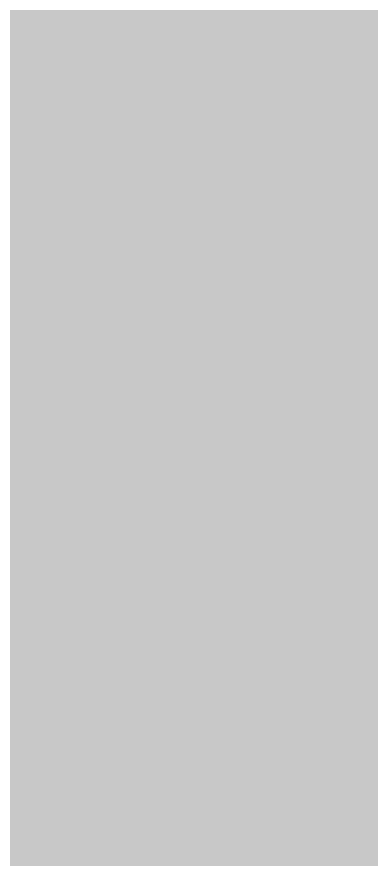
# Model space of a CAD drawing. Header units: millimetres. Extents: x -11 to 223, y -88 to 3.
# Drawn here: x 43.4955 to 43.5367, y -76.0449 to -75.9466 of the extents above; entities that cross this region are included whole.
import ezdxf

# ---------------------------------------------------------------- set-up
doc = ezdxf.new("R2010")
doc.units = ezdxf.units.MM
doc.header["$MEASUREMENT"] = 0
for name, color, linetype, true_color in [('Bottom-Layer', 7, 'Continuous', 0x0000ff), ('Top-Layer', 7, 'Continuous', 0xff0000), ('Top-Silkscreen-Layer', 7, 'Continuous', 0xffcc00)]:
    doc.layers.add(name, color=color, linetype=linetype, true_color=true_color)

msp = doc.modelspace()

# ---------------------------------------------------------------- hatches: boundary and pattern name
at = {"layer": 'Bottom-Layer'}
msp.add_hatch(color=256, dxfattribs=at).paths.add_polyline_path([(-10.335281, 1.978664), (-0.38039, 1.978664), (-0.84578, 1.726733), (-1.195487, 1.329541), (-1.386452, 0.835994), (-1.395162, 0.306862), (-1.220545, -0.192703), (-0.884101, -0.60119), (-0.427256, -0.868302), (0.093739, -0.961151), (1.793739, -0.961151), (2.314734, -0.868302), (2.771579, -0.60119), (3.108023, -0.192703), (3.28264, 0.306862), (3.27393, 0.835994), (3.082964, 1.329541), (2.733257, 1.726733), (2.267868, 1.978664), (222.628905, 1.978664), (222.628905, -87.475235), (-10.335281, -87.475235)])
at = {"layer": 'Top-Layer'}
msp.add_hatch(color=256, dxfattribs=at).paths.add_polyline_path([(-10.335281, 1.978664), (-0.38039, 1.978664), (-0.84578, 1.726733), (-1.195487, 1.329541), (-1.386452, 0.835994), (-1.395162, 0.306862), (-1.220545, -0.192703), (-0.884101, -0.60119), (-0.427256, -0.868302), (0.093739, -0.961151), (1.793739, -0.961151), (2.314734, -0.868302), (2.771579, -0.60119), (3.108023, -0.192703), (3.28264, 0.306862), (3.27393, 0.835994), (3.082964, 1.329541), (2.733257, 1.726733), (2.267868, 1.978664), (222.628905, 1.978664), (222.628905, -87.475235), (-10.335281, -87.475235)])
at = {"layer": 'Top-Silkscreen-Layer'}
msp.add_hatch(color=256, dxfattribs=at).paths.add_polyline_path([(43.73509, -76.364354), (43.43029, -76.364354), (43.43029, -75.858154), (43.73509, -75.858154)])
msp.add_hatch(color=256, dxfattribs=at).paths.add_polyline_path([(43.73509, -76.364354), (43.43029, -76.364354), (43.43029, -75.858154), (43.73509, -75.858154)])

# ---------------------------------------------------------------- linework, layer by layer
at = {"layer": 'Bottom-Layer', "const_width": 0.0508}
msp.add_lwpolyline([(42.511946, -62.425266), (42.511946, -79.166316), (42.105039, -79.439933), (41.833631, -79.848315), (41.738947, -80.329432), (41.835368, -80.810204), (42.10825, -81.217604), (42.516141, -81.489749), (42.997087, -81.585302), (43.478032, -81.489749), (43.885924, -81.217604), (44.158805, -80.810204), (44.255227, -80.329432), (44.160542, -79.848315), (43.889134, -79.439933), (43.482228, -79.166316), (43.482228, -62.425266)], dxfattribs=at)
at = {"layer": 'Top-Layer', "const_width": 0.0508}
msp.add_lwpolyline([(53.058458, -78.915418), (48.399943, -74.256903), (48.242552, -74.151737), (48.056896, -74.114808), (45.690627, -74.114808), (45.504972, -74.151737), (45.347581, -74.256903), (43.522073, -76.08241), (42.975019, -76.08241), (42.795949, -76.130392), (42.66486, -76.261481), (42.616878, -76.440551), (42.616878, -76.987605), (42.248074, -77.356409), (42.35378, -76.672025), (42.291784, -75.982305), (42.065727, -75.327741), (41.688879, -74.746757), (41.183363, -74.273461), (40.578854, -73.935636), (39.910841, -73.753115)], dxfattribs=at)

doc.saveas('drawing.dxf')
